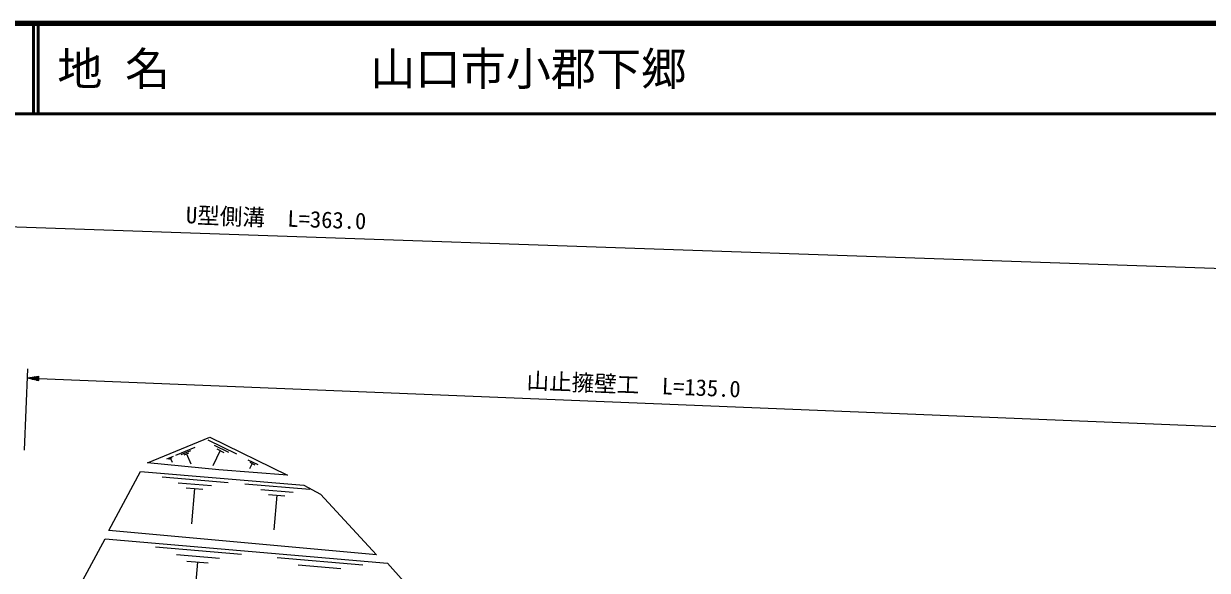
# Model space of a CAD drawing. Units: millimetres, scale not verified. Extents: x 40000 to 680000, y 20000 to 380000.
# Drawn here: x 366658 to 497696, y 319438 to 380000 of the extents above; entities that cross this region are included whole.
import ezdxf
from ezdxf.enums import TextEntityAlignment as Align

# ---------------------------------------------------------------- set-up
doc = ezdxf.new("R2010")
doc.units = ezdxf.units.MM
doc.header["$LTSCALE"] = 1000
for name, color, linetype, lineweight in [('M-BGD', 7, 'Continuous', 25), ('M-STR-HTXT', 7, 'Continuous', 13), ('M-TTL', 2, 'Continuous', 140), ('M-TTL-LINE', 7, 'Continuous', 50)]:
    doc.layers.add(name, color=color, linetype=linetype, lineweight=lineweight)
doc.layers.add('M-TTL-TXT', color=7, linetype='Continuous')
doc.styles.add('ＭＳ ゴシック', font='')
doc.styles.get('ＭＳ ゴシック').set_extended_font_data('MS Gothic')

msp = doc.modelspace()

# ---------------------------------------------------------------- linework, layer by layer
at = {"layer": 'M-BGD'}
for p, q in [((383512, 332205), (385626, 333080)), ((387055, 333897), (390212, 332348)), ((387741, 333299), (389319, 332525)), ((388032, 332895), (388821, 332508)), ((382496, 331785), (383262, 332102)), ((382730, 331762), (383113, 331921)), ((382921, 331841), (383090, 331433)), ((384099, 332283), (385155, 332720)), ((384421, 332251), (384950, 332470)), ((384685, 332361), (385152, 331233)), ((388427, 332701), (387601, 331018)), ((391486, 331693), (392589, 331152)), ((376081, 323848), (379579, 330382)), ((379579, 330382), (397690, 328891)), ((391965, 331275), (391676, 330687)), ((391689, 331410), (392241, 331140)), ((381978, 329783), (389312, 329179)), ((383771, 329143), (387438, 328841)), ((391136, 329029), (398355, 328435)), ((384648, 328579), (386481, 328428)), ((385564, 328503), (385242, 324592)), ((392902, 328399), (396511, 328102)), ((393764, 327844), (395569, 327695)), ((394667, 327769), (394350, 323919)), ((405733, 321140), (376081, 323848)), ((371962, 316036), (375672, 322925)), ((375672, 322925), (406940, 320217)), ((381265, 322039), (390762, 321217)), ((383584, 321200), (388333, 320789)), ((384717, 320464), (387091, 320259)), ((385904, 320361), (385465, 315296)), ((394734, 320873), (404190, 320054)), ((397044, 320037), (401772, 319628)), ((406940, 320217), (413883, 312493))]:
    msp.add_line(p, q, dxfattribs=at)
for points in [[(380378, 331341), (387285, 334200), (395861, 329992)], [(395861, 329992), (388261, 330578), (380378, 331341)], [(397690, 328891), (399501, 327879), (405733, 321140)]]:
    msp.add_lwpolyline(points, dxfattribs=at)
msp.add_open_spline([(267446, 325346), (267554, 324761), (267619, 324562), (267785, 324076), (268114, 323109), (268312, 322491), (269055, 321790), (269695, 321185), (270130, 320915), (270917, 320520), (272263, 319844), (273111, 319667), (274558, 319250), (276167, 318786), (277117, 318620), (278791, 318573), (283858, 318429), (286684, 319066), (291745, 319335), (293431, 319424), (294379, 319394), (296063, 319504), (299506, 319728), (301428, 319935), (304869, 320181), (306885, 320326), (308015, 320413), (310033, 320520), (311488, 320597), (312303, 320732), (313759, 320689), (314854, 320657), (315478, 320651), (316553, 320435), (317630, 320219), (318236, 320069), (319262, 319673), (323308, 318114), (325042, 316114), (328999, 314339), (330966, 313457), (332061, 312872), (334163, 312392), (335492, 312089), (336272, 312073), (337635, 312053), (341045, 312005), (342947, 312363), (346355, 312477), (349661, 312587), (351525, 312821), (354822, 312561), (358086, 312304), (359930, 312114), (363119, 311376), (364894, 310965), (365932, 310822), (367607, 310106), (367974, 309949), (368114, 309900), (368538, 309683)], degree=3, knots=[0, 0, 0, 0, 1, 1, 1, 2, 2, 2, 3, 3, 3, 4, 4, 4, 5, 5, 5, 6, 6, 6, 7, 7, 7, 8, 8, 8, 9, 9, 9, 10, 10, 10, 11, 11, 11, 12, 12, 12, 13, 13, 13, 14, 14, 14, 15, 15, 15, 16, 16, 16, 17, 17, 17, 18, 18, 18, 19, 19, 19, 20, 20, 20, 20], dxfattribs=at)
at = {"layer": 'M-STR-HTXT'}
for p, q in [((214527, 362705), (574549, 350306)), ((366756, 332759), (367122, 341751)), ((367081, 340752), (368340, 340951)), ((367081, 340752), (368320, 340452)), ((367081, 340752), (368330, 340702)), ((368332, 340751), (367333, 340792)), ((367585, 340832), (368334, 340801)), ((368336, 340851), (367837, 340872)), ((368089, 340911), (368338, 340901)), ((368320, 340452), (368340, 340951)), ((368330, 340702), (499876, 335350)), ((368328, 340652), (367329, 340692)), ((367577, 340632), (368326, 340602)), ((368324, 340552), (367825, 340572)), ((368072, 340512), (368322, 340502))]:
    msp.add_line(p, q, dxfattribs=at)
at = {"layer": 'M-TTL'}
msp.add_line((680000, 380000), (40000, 380000), dxfattribs=at)
at = {"layer": 'M-TTL-LINE'}
for p, q in [((367750, 380000), (367750, 370000)), ((368250, 380000), (368250, 370000)), ((40000, 370000), (680000, 370000))]:
    msp.add_line(p, q, dxfattribs=at)

# ---------------------------------------------------------------- texts
at = {"layer": 'M-STR-HTXT', "style": 'ＭＳ ゴシック'}
for s, rotation, p in [('U型側溝  L=363.0', 358.027, (394555, 357005)), ('山止擁壁工  L=135.0', 357.67, (434123, 338525))]:
    msp.add_text(s, height=1833, rotation=rotation, dxfattribs=at).set_placement(p, align=Align.BOTTOM_CENTER)
at = {"layer": 'M-TTL-TXT', "style": 'ＭＳ ゴシック'}
for s, p in [('山口市小郡下郷', (405024, 375000)), ('地 名', (370380, 375000))]:
    msp.add_text(s, height=3666, dxfattribs=at).set_placement(p, align=Align.MIDDLE_LEFT)

doc.saveas('drawing.dxf')
